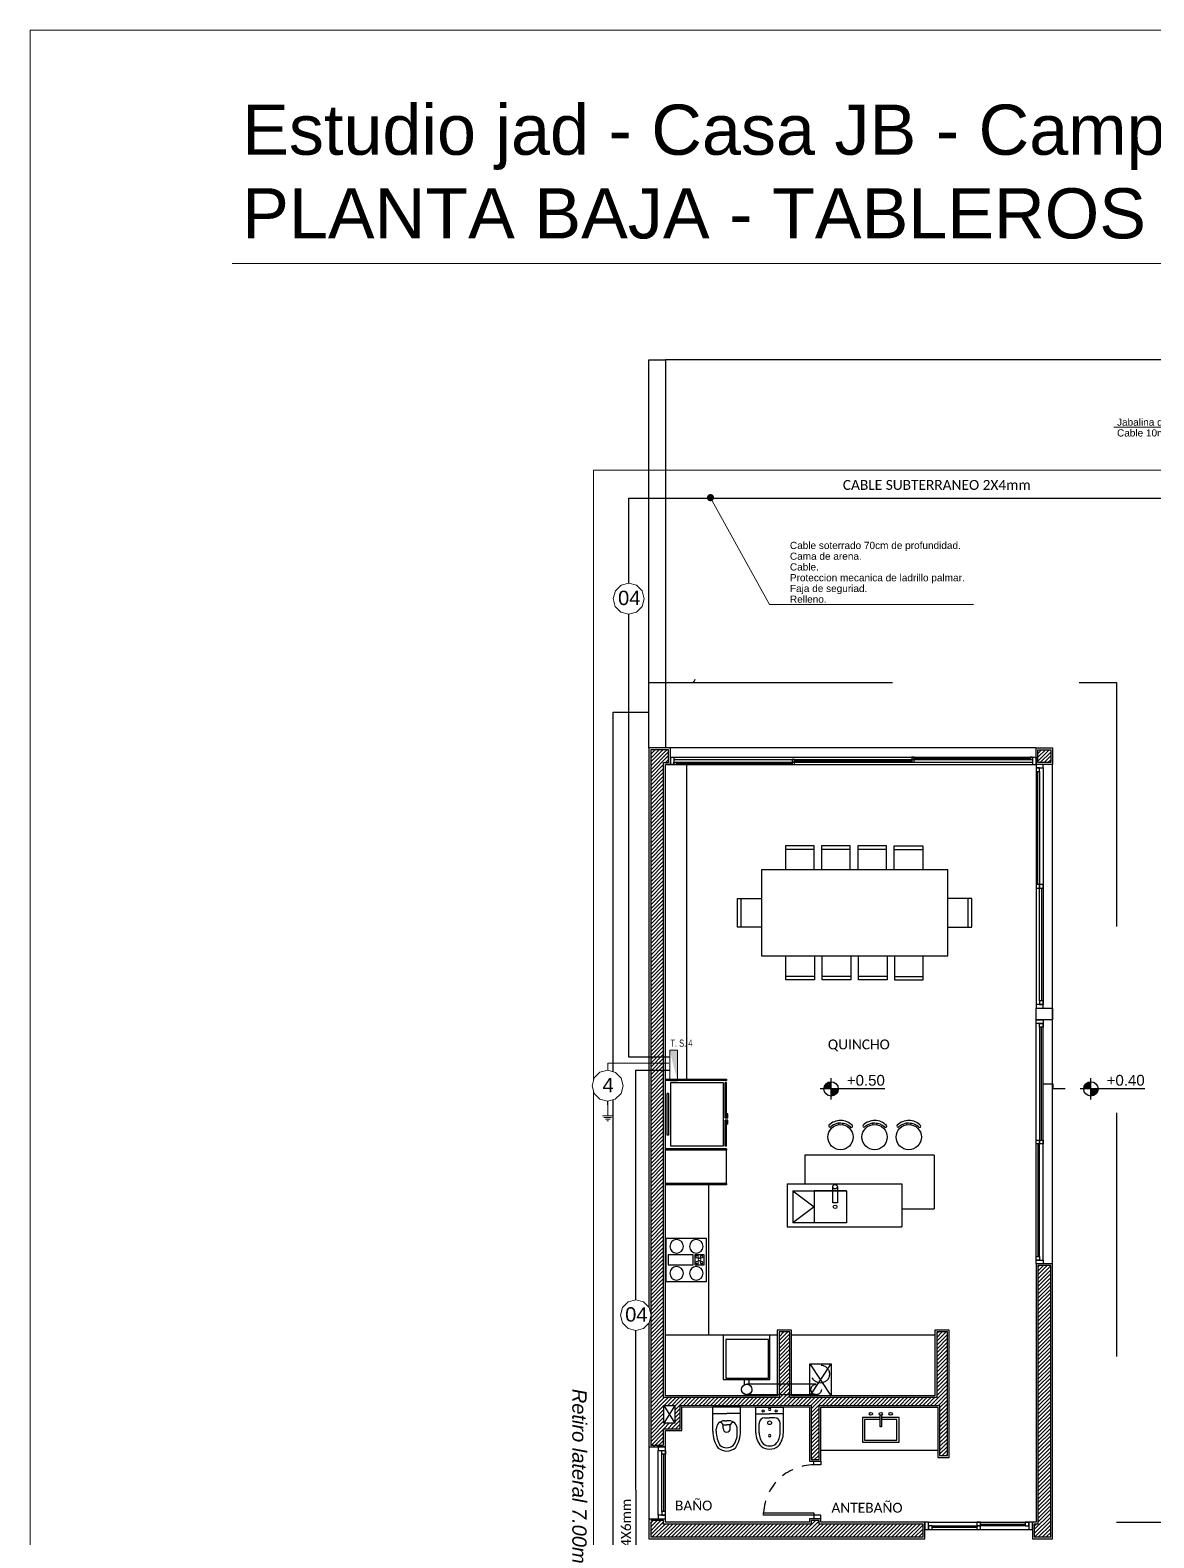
# Model space of a CAD drawing. Header units: millimetres. Extents: x 430 to 1353, y -204 to 152.
# Drawn here: x 634.4 to 650.08, y 126.02 to 147.05 of the extents above; entities that cross this region are included whole.
import ezdxf
from ezdxf import colors
from ezdxf.entities.mleader import LeaderData, LeaderLine
from ezdxf.enums import TextEntityAlignment as Align
from ezdxf.math import Vec2, Vec3

# ---------------------------------------------------------------- set-up
doc = ezdxf.new("R2010")
doc.units = ezdxf.units.MM
doc.linetypes.add('DASHED', pattern=[0.3, 0.17, -0.13])
doc.layers.get('0').update_dxf_attribs({"color": 250})
for name, color, linetype in [('A Eq. Movil', 252, 'Continuous'), ('AN - Designacion Corte 1-50', 252, 'Continuous'), ('AN - Designacion Nivel 1-50', 252, 'Continuous'), ('AR - Carpinteria', 252, 'Continuous'), ('AR - Equipamiento Fijo', 252, 'Continuous'), ('AR - Ht', 252, 'Continuous'), ('AR - Proyeccion', 252, 'DASHED'), ('AR - Vista 05', 252, 'Continuous'), ('AR - Vista 1', 252, 'Continuous'), ('AR - Vista 2', 252, 'Continuous'), ('AR - Vista 4', 252, 'Continuous'), ('AR-VISTA-1', 252, 'Continuous'), ('AR_Hatch', 252, 'Continuous'), ('ND- Acometida', 1, 'Continuous'), ('ND- ESPACIOS', 253, 'Continuous')]:
    doc.layers.add(name, color=color, linetype=linetype)
for name, color, linetype, lineweight in [('ND- JABALINA', 92, 'Continuous', 9), ('ND-GLOBAL_Notas', 252, 'Continuous', 9), ('ND-TABLEROS', 1, 'Continuous', 9), ('ND-texto', 251, 'Continuous', 15), ('ND-Texto2', 252, 'Continuous', 9), ('ND-TUE_cableado', 10, 'Continuous', 30), ('vista', 252, 'Continuous', 15)]:
    doc.layers.add(name, color=color, linetype=linetype, lineweight=lineweight)
doc.styles.add('50-TXT', font='GOTHIC.TTF', dxfattribs={"width": 0.75, "height": 0.1})
doc.styles.add('IMPLANTACION', font='arial.ttf', dxfattribs={"height": 0.3})
doc.styles.add('Romans 1.100', font='ROMANS.shx', dxfattribs={"height": 0.15})
doc.styles.get("Standard").update_dxf_attribs({"font": 'arial.ttf'})
doc.styles.add('Texto 1 125', font='arial.ttf', dxfattribs={"height": 0.25})
doc.styles.add('Texto Simbolos 1 50', font='arial.ttf', dxfattribs={"height": 0.15})

# ---------------------------------------------------------------- blocks, each defined once
blk = doc.blocks.new('Designacion Nivel Planta 1 50')
h = blk.add_hatch(color=256)
h.dxf.hatch_style = 1
h.paths.add_polyline_path([(0, 0.1, 0.414214), (-0.1, 0), (0, 0)])
h.paths.add_polyline_path([(0.1, 0), (0, 0), (0, -0.1, 0.414214)])
for p, q in [((0.75, 0), (-0.15, 0)), ((0, -0.15), (0, 0.15))]:
    blk.add_line(p, q)
blk.add_circle((0, 0), 0.1)
at = {"style": 'Texto Simbolos 1 50'}
blk.add_attdef('NIVEL', text='', height=0.15, dxfattribs=at).set_placement((0.75, 0), align=Align.BOTTOM_RIGHT)
blk = doc.blocks.new('GDFGSDGS')
for points in [[(2378.085, 1626.454), (2378.085, 1625.889), (2377.485, 1625.889), (2377.485, 1626.454)], [(2377.859, 1626.424), (2377.859, 1626.295), (2377.719, 1626.295), (2377.719, 1626.424)], [(2377.859, 1626.268), (2377.859, 1625.921), (2377.719, 1625.921), (2377.719, 1626.268)]]:
    blk.add_lwpolyline(points, close=True)
for centre, radius in [((2377.599, 1626.313), 0.095), ((2377.748, 1626.387), 0.018), ((2377.748, 1626.326), 0.018), ((2377.791, 1626.359), 0.018), ((2377.831, 1626.387), 0.018), ((2377.831, 1626.326), 0.018), ((2377.975, 1626.313), 0.095), ((2377.599, 1626.039), 0.095), ((2377.975, 1626.039), 0.095)]:
    blk.add_circle(centre, radius)
blk = doc.blocks.new('Muko07pl')
at = {"color": 0, "linetype": 'ByBlock'}
for p, q in [((-0.268, 0), (0.224, 0)), ((-0.268, -0.015), (-0.268, 0)), ((0.224, -0.015), (0.224, 0)), ((-0.398, -0.044), (0.354, -0.044)), ((-0.398, -0.664), (-0.398, -0.044)), ((-0.268, -0.018), (0.224, -0.018)), ((0.354, -0.044), (0.354, -0.664)), ((0.354, -0.664), (-0.398, -0.664)), ((-0.398, -0.686), (-0.089, -0.686)), ((-0.398, -0.702), (-0.398, -0.686)), ((-0.398, -0.702), (-0.089, -0.702)), ((-0.138, -0.702), (-0.089, -0.702)), ((-0.138, -0.717), (-0.138, -0.702)), ((-0.089, -0.702), (-0.089, -0.686)), ((-0.089, -0.717), (-0.089, -0.702)), ((-0.066, -0.686), (0.354, -0.686)), ((-0.066, -0.702), (-0.066, -0.686)), ((-0.066, -0.717), (-0.066, -0.702)), ((-0.066, -0.702), (-0.017, -0.702)), ((-0.066, -0.702), (0.354, -0.702)), ((-0.017, -0.717), (-0.017, -0.702)), ((0.354, -0.702), (0.354, -0.686)), ((-0.138, -0.717), (-0.089, -0.717)), ((-0.066, -0.717), (-0.017, -0.717))]:
    blk.add_line(p, q, dxfattribs=at)
blk = doc.blocks.new('bacha')
for p, q in [((519.809, 72.68), (519.809, 72.832)), ((519.833, 72.68), (519.833, 72.832))]:
    blk.add_line(p, q)
for points in [[(519.809, 72.711), (519.565, 72.711), (519.565, 73.058), (520.076, 73.058), (520.076, 72.711), (519.833, 72.711)], [(519.809, 72.741), (519.595, 72.741), (519.595, 73.028), (520.046, 73.028), (520.046, 72.741), (519.833, 72.741)]]:
    blk.add_lwpolyline(points)
blk.add_arc((519.821, 72.831), 0.0121, 5.5464, 174.4536)
at = {"extrusion": (0, 0, -1)}
for centre in [(519.683, 72.661), (519.821, 72.661), (519.959, 72.661)]:
    blk.add_ellipse(centre, major_axis=(0.0235, 0), ratio=0.85, start_param=3.141593, end_param=9.424778, dxfattribs=at)
blk = doc.blocks.new('BIDE2-VS')
for p, q in [((-0.19, 0), (0.19, 0)), ((-0.19, -0.354), (-0.19, 0)), ((0.19, -0.354), (0.19, 0)), ((-0.19, -0.09), (0, -0.09)), ((-0.067, -0.146), (0, -0.146)), ((0.19, -0.09), (0, -0.09)), ((0.067, -0.146), (0, -0.146)), ((-0.145, -0.354), (-0.145, -0.224)), ((-0.145, -0.354), (-0.145, -0.327)), ((0.145, -0.354), (0.145, -0.224))]:
    blk.add_line(p, q)
for centre, radius in [((-0.09, -0.052), 0.015), ((0, -0.215), 0.026), ((0.09, -0.052), 0.015)]:
    blk.add_circle(centre, radius)
for centre, radius, start, end in [((-0.067, -0.224), 0.0781, 90, 180), ((0, -0.03), 0.015, 90, 270), ((0, -0.03), 0.015, 270, 90), ((0.067, -0.224), 0.0781, 0, 90), ((0.084, -0.354), 0.274, 180, 222.2256), ((0.084, -0.354), 0.229, 180, 221.3159), ((0, -0.393), 0.015, 90, 270), ((0, -0.393), 0.015, 270, 90), ((-0.084, -0.354), 0.229, 318.6841, 0), ((-0.084, -0.354), 0.274, 317.7744, 0), ((0, -0.39), 0.19, 231.2469, 270), ((0, -0.39), 0.145, 232.619, 270), ((0, -0.39), 0.145, 270, 307.381), ((0, -0.39), 0.19, 270, 308.7531)]:
    blk.add_arc(centre, radius, start, end)
blk = doc.blocks.new('INOD3-VS')
for p, q in [((-0.19, 0), (0.19, 0)), ((-0.19, -0.334), (-0.19, 0)), ((0.19, -0.334), (0.19, 0)), ((-0.19, -0.09), (0, -0.09)), ((-0.028, -0.19), (0, -0.19)), ((0.19, -0.09), (0, -0.09)), ((0.028, -0.19), (0, -0.19)), ((-0.145, -0.334), (-0.145, -0.307)), ((-0.05, -0.297), (-0.05, -0.247)), ((-0.05, -0.247), (0, -0.247)), ((0.05, -0.247), (0, -0.247)), ((0.05, -0.297), (0.05, -0.247)), ((0.145, -0.334), (0.145, -0.307))]:
    blk.add_line(p, q)
for centre, radius, start, end in [((-0.028, -0.307), 0.117, 90, 180), ((0.028, -0.307), 0.117, 0, 90), ((0.195, -0.344), 0.385, 178.5208, 215.4085), ((0.198, -0.345), 0.343, 178.2465, 213.5506), ((-0.095, -0.259), 0.0464, 14.8851, 92.9268), ((0, -0.297), 0.05, 180, 270), ((0, -0.297), 0.05, 270, 0), ((0.095, -0.259), 0.0464, 87.0732, 165.1149), ((-0.127, -0.365), 0.274, 321.8101, 6.3928), ((-0.192, -0.345), 0.383, 324.4734, 1.5973), ((0, -0.419), 0.19, 231.2469, 270), ((0, -0.419), 0.145, 232.619, 270), ((0, -0.419), 0.145, 270, 307.381), ((0, -0.419), 0.19, 270, 308.7531)]:
    blk.add_arc(centre, radius, start, end)
blk = doc.blocks.new('*U88')
at = {"color": 8}
for p, q in [((0.725, 0.025), (0.1, 0.025)), ((0.775, 0.075), (1.4, 0.075))]:
    blk.add_line(p, q, dxfattribs=at)
at = {"layer": 'AR - Carpinteria'}
for p, q in [((0.05, 0.1), (1.45, 0.1)), ((0.05, 0), (1.45, 0)), ((0.1, 0.05), (0.725, 0.05)), ((1.4, 0.05), (0.775, 0.05))]:
    blk.add_line(p, q, dxfattribs=at)
for points in [[(0, 0), (0.05, 0), (0.05, 0.1), (0, 0.1)], [(0.05, 0), (0.1, 0), (0.1, 0.05), (0.05, 0.05)], [(0.775, 0.1), (0.725, 0.1), (0.725, 0.05), (0.775, 0.05)], [(0.725, 0), (0.775, 0), (0.775, 0.05), (0.725, 0.05)], [(1.45, 0.1), (1.4, 0.1), (1.4, 0.05), (1.45, 0.05)], [(1.45, 0), (1.5, 0), (1.5, 0.1), (1.45, 0.1)]]:
    blk.add_lwpolyline(points, close=True, dxfattribs=at)
blk = doc.blocks.new('*U492')
blk.add_lwpolyline([(0.05, 0.1), (0.05, 0.8), (0.083, 0.8), (0.083, 0.1)], close=True)
for points in [[(0, 0), (0.05, 0), (0.05, 0.1), (0, 0.1)], [(0.8, 0), (0.75, 0), (0.75, 0.1), (0.8, 0.1)]]:
    blk.add_lwpolyline(points)
at = {"color": 8, "linetype": 'DASHED'}
blk.add_arc((0.05, 0.1), 0.7, 360, 90, dxfattribs=at)
blk = doc.blocks.new('*U493')
at = {"color": 8}
for p, q in [((1.675, 0.025), (0.1, 0.025)), ((1.725, 0.075), (3.3, 0.075))]:
    blk.add_line(p, q, dxfattribs=at)
at = {"layer": 'AR - Carpinteria'}
for p, q in [((0.05, 0.1), (3.35, 0.1)), ((0.05, 0), (3.35, 0)), ((0.1, 0.05), (1.675, 0.05)), ((3.3, 0.05), (1.725, 0.05))]:
    blk.add_line(p, q, dxfattribs=at)
for points in [[(0, 0), (0.05, 0), (0.05, 0.1), (0, 0.1)], [(0.05, 0), (0.1, 0), (0.1, 0.05), (0.05, 0.05)], [(1.725, 0.1), (1.675, 0.1), (1.675, 0.05), (1.725, 0.05)], [(1.675, 0), (1.725, 0), (1.725, 0.05), (1.675, 0.05)], [(3.35, 0.1), (3.3, 0.1), (3.3, 0.05), (3.35, 0.05)], [(3.35, 0), (3.4, 0), (3.4, 0.1), (3.35, 0.1)]]:
    blk.add_lwpolyline(points, close=True, dxfattribs=at)
blk = doc.blocks.new('*U495')
for p, q in [((0, 0.1), (5.1, 0.1)), ((0, 0.1), (0, 0)), ((0, 0), (5.1, 0)), ((0.05, 0.1), (0.05, 0)), ((0.05, 0.067), (5.05, 0.067)), ((0.05, 0.033), (5.05, 0.033)), ((5.05, 0.1), (5.05, 0)), ((5.1, 0.1), (5.1, 0))]:
    blk.add_line(p, q)
at = {"color": 8}
for p, q in [((0.083, 0.017), (1.7, 0.017)), ((1.733, 0.05), (3.367, 0.05)), ((3.4, 0.083), (5.017, 0.083))]:
    blk.add_line(p, q, dxfattribs=at)
for points in [[(0.083, 0), (0.05, 0), (0.05, 0.033), (0.083, 0.033)], [(1.7, 0.033), (1.733, 0.033), (1.733, 0.067), (1.7, 0.067)], [(1.7, 0), (1.733, 0), (1.733, 0.033), (1.7, 0.033)], [(3.367, 0.067), (3.4, 0.067), (3.4, 0.1), (3.367, 0.1)], [(3.367, 0.033), (3.4, 0.033), (3.4, 0.067), (3.367, 0.067)], [(5.017, 0.067), (5.05, 0.067), (5.05, 0.1), (5.017, 0.1)]]:
    blk.add_lwpolyline(points, close=True)
blk = doc.blocks.new('*U496')
at = {"color": 8}
blk.add_line((0.9, 0.025), (0.1, 0.025), dxfattribs=at)
at = {"layer": 'AR - Carpinteria'}
for p, q in [((0.05, 0.1), (0.95, 0.1)), ((0.05, 0), (0.95, 0)), ((0.1, 0.05), (0.9, 0.05))]:
    blk.add_line(p, q, dxfattribs=at)
for points in [[(0, 0), (0.05, 0), (0.05, 0.1), (0, 0.1)], [(0.05, 0), (0.1, 0), (0.1, 0.05), (0.05, 0.05)], [(0.95, 0), (0.9, 0), (0.9, 0.05), (0.95, 0.05)], [(0.95, 0), (1, 0), (1, 0.1), (0.95, 0.1)]]:
    blk.add_lwpolyline(points, close=True, dxfattribs=at)
blk = doc.blocks.new('PLANTA BAJA')
at = {"layer": 'AR - Ht', "true_color": 0x383838, "transparency": 33554610}
h = blk.add_hatch(dxfattribs=at)
h.set_pattern_fill('ANSI31', color=250, scale=0.012)
h.set_pattern_definition([(45, (-605.2518, -51.777135), (-0.0269407684, 0.0269407684), [])])
h.paths.add_polyline_path([(23.605, 24.735), (23.425, 24.735), (23.425, 24.69), (22.52, 24.69), (22.52, 24.63), (22.759, 24.63), (22.759, 24.58), (22.52, 24.58), (22.52, 24.52), (23.425, 24.52), (23.425, 24.45), (23.605, 24.45)])
h.paths.add_polyline_path([(18.205, 30.805), (18.025, 30.805), (18.025, 30.625), (18.205, 30.625)])
h.paths.add_polyline_path([(0.205, 16.225), (1.215, 16.225), (1.215, 16.405), (0.025, 16.405), (0.025, 10.52), (0.205, 10.52), (0.205, 11.89), (0.205, 13.002), (1.197, 13.002), (1.197, 13.068), (0.517, 13.068), (0.517, 13.118), (1.197, 13.118), (1.197, 13.182), (0.205, 13.182), (0.205, 14.957), (0.82, 14.957), (0.82, 15.077), (0.205, 15.077)])
h.paths.add_polyline_path([(4.45, 16.405), (2.165, 16.405), (2.165, 16.225), (3.625, 16.225), (3.625, 13.182), (2.638, 13.182), (2.638, 13.118), (3.318, 13.118), (3.318, 13.068), (2.638, 13.068), (2.638, 13.002), (3.625, 13.002), (3.625, 12.015), (3.805, 12.015), (3.805, 16.225), (4.45, 16.225)])
h.paths.add_polyline_path([(7.455, 16.405), (5.5, 16.405), (5.5, 16.225), (7.455, 16.225)])
h.paths.add_polyline_path([(7.34, 11.005), (3.805, 11.005), (3.805, 11.075), (3.625, 11.075), (3.625, 10.825), (4.155, 10.825), (4.155, 8.47), (3.625, 8.47), (3.625, 8.35), (4.275, 8.35), (4.275, 10.825), (7.22, 10.825), (7.22, 7.405), (7.225, 7.405), (7.225, 0.025), (7.405, 0.025), (7.405, 7.225), (7.475, 7.225), (7.475, 7.405), (7.34, 7.405)])
h.paths.add_polyline_path([(3.805, 7.405), (2.615, 7.405), (2.615, 7.815), (2.495, 7.815), (2.495, 7.405), (0.205, 7.405), (0.205, 7.96), (0.025, 7.96), (0.025, 0.025), (0.205, 0.025), (0.205, 7.225), (3.805, 7.225)])
h.paths.add_polyline_path([(11.69, 7.405), (9.89, 7.405), (9.725, 7.405), (9.725, 7.225), (11.69, 7.225)])
h.paths.add_polyline_path([(14.62, 11.005), (10.81, 11.005), (10.81, 10.825), (14.62, 10.825)])
h.paths.add_polyline_path([(18.225, 11.005), (15.875, 11.005), (15.875, 10.825), (18.055, 10.825), (18.055, 9.505), (17.475, 9.505), (17.475, 9.175), (17.215, 9.175), (17.215, 9.055), (18.055, 9.055), (18.055, 7.405), (17.47, 7.405), (17.47, 7.225), (18.035, 7.225), (18.195, 7.225), (18.22, 7.225), (18.22, 7.405), (18.175, 7.405), (18.175, 10.825), (18.225, 10.825)])
h.paths.add_polyline_path([(18.055, 9.425), (18.055, 9.175), (17.555, 9.175), (17.555, 9.425)], flags=16)
h.paths.add_polyline_path([(16.42, 7.405), (16.375, 7.405), (16.375, 9.95), (16.255, 9.95), (16.255, 7.405), (13.74, 7.405), (13.74, 7.225), (14.29, 7.225), (14.29, 5.415), (14.74, 5.415), (14.74, 7.225), (16.395, 7.225), (16.42, 7.225)])
h.paths.add_polyline_path([(23.605, 16.405), (21.57, 16.405), (21.57, 16.225), (23.425, 16.225), (23.425, 11.685), (19.375, 11.685), (19.375, 12.365), (19.255, 12.365), (19.17, 12.365), (19.17, 12.245), (19.255, 12.245), (19.255, 11.005), (19.165, 11.005), (19.165, 10.825), (19.375, 10.825), (19.375, 11.565), (23.425, 11.565), (23.425, 7.405), (21.57, 7.405), (21.57, 7.225), (23.605, 7.225)])
h.paths.add_polyline_path([(18.22, 16.405), (17.91, 16.405), (17.91, 16.225), (18.055, 16.225), (18.055, 12.25), (18.22, 12.25), (18.22, 12.36), (18.175, 12.36), (18.175, 16.225), (18.22, 16.225)])
h.paths.add_polyline_path([(21.77, 23.57), (20.762, 23.57), (20.762, 23.535), (21.362, 23.535), (21.362, 23.435), (20.762, 23.435), (20.762, 23.4), (21.66, 23.4), (21.66, 23.165), (21.77, 23.165)])
h.paths.add_polyline_path([(18.918, 23.535), (19.512, 23.535), (19.512, 23.57), (18.215, 23.57), (18.215, 23.615), (18.025, 23.615), (18.025, 19.825), (18.23, 19.825), (18.255, 19.825), (18.255, 20.005), (18.205, 20.005), (18.205, 23.4), (19.512, 23.4), (19.512, 23.435), (18.918, 23.435)])
h.paths.add_polyline_path([(23.605, 30.805), (23.355, 30.805), (23.355, 30.625), (23.425, 30.625), (23.425, 26.15), (21.66, 26.15), (21.66, 24.52), (21.77, 24.52), (21.77, 26.04), (23.425, 26.04), (23.425, 25.785), (23.605, 25.785)])
h.paths.add_polyline_path([(3.825, 20.005), (2.375, 20.005), (2.375, 20.055), (2.265, 20.055), (2.265, 20.005), (0.205, 20.005), (0.205, 20.055), (0.025, 20.055), (0.025, 19.825), (3.825, 19.825)])
h.paths.add_polyline_path([(5.605, 23.61), (5.425, 23.61), (5.425, 20.005), (5.375, 20.005), (5.375, 19.825), (5.4, 19.825), (5.605, 19.825)])
h.paths.add_polyline_path([(5.605, 30.805), (5.425, 30.805), (5.425, 30.625), (5.605, 30.625)])
h.paths.add_polyline_path([(0.21, 21.41), (0.21, 21.66), (0.36, 21.66), (0.36, 21.41)], flags=16)
h.paths.add_polyline_path([(0.435, 21.66), (2.265, 21.66), (2.265, 20.905), (2.375, 20.905), (2.375, 21.66), (4.055, 21.66), (4.055, 20.96), (4.165, 20.96), (4.165, 21.635), (4.165, 22.685), (4.015, 22.685), (4.015, 21.77), (1.965, 21.77), (1.965, 22.685), (1.815, 22.685), (1.815, 21.77), (0.42, 21.77), (0.205, 21.77), (0.205, 30.625), (0.275, 30.625), (0.275, 30.805), (0.23, 30.805), (0.025, 30.805), (0.025, 21.085), (0.205, 21.085), (0.205, 21.335), (0.435, 21.335)])
h.paths.add_polyline_path([(1.995, 8.74), (1.995, 9.055), (2.445, 9.055), (2.445, 8.74)], flags=16)
h.paths.add_polyline_path([(2.615, 9.035), (2.615, 9.175), (0.205, 9.175), (0.205, 9.47), (0.025, 9.47), (0.025, 9.035), (0.025, 9.01), (0.205, 9.01), (0.205, 9.055), (1.915, 9.055), (1.915, 8.66), (2.615, 8.66)])
h.paths.add_polyline_path([(23.425, 21.935), (23.17, 21.935), (23.17, 22.09), (23.425, 22.09)], flags=16)
h.paths.add_polyline_path([(23.605, 23.4), (23.425, 23.4), (23.425, 23.335), (22.62, 23.335), (22.62, 23.275), (22.859, 23.275), (22.859, 23.225), (22.62, 23.225), (22.62, 23.165), (23.425, 23.165), (23.425, 22.165), (23.095, 22.165), (23.095, 21.935), (21.795, 21.935), (21.66, 21.935), (21.66, 21.865), (21.795, 21.865), (23.425, 21.865), (23.425, 20.005), (21.77, 20.005), (21.77, 21.115), (21.66, 21.115), (21.66, 20.005), (21.605, 20.005), (21.605, 19.825), (21.64, 19.825), (23.605, 19.825)])
at = {"layer": 'AR - Carpinteria'}
for p, q in [((5.395, 30.83), (0.3, 30.83)), ((5.63, 23.635), (5.63, 30.6)), ((0, 21.08), (0, 20.08))]:
    blk.add_line(p, q, dxfattribs=at)
blk.add_lwpolyline([(5.4, 27.2), (5.63, 27.2), (5.63, 27.035), (5.4, 27.035)], close=True, dxfattribs=at)
at = {"layer": 'AR - Equipamiento Fijo'}
for p, q in [((3.98, 25.15), (2.177, 25.15)), ((2.177, 25.15), (2.177, 24.75)), ((0.83, 24.738), (0.83, 22.641)), ((1.93, 24.75), (1.93, 24.15)), ((2.007, 24.654), (2.007, 24.204)), ((2.007, 24.654), (2.757, 24.654)), ((2.007, 24.654), (2.307, 24.429)), ((2.307, 24.654), (2.307, 24.204)), ((2.757, 24.654), (2.307, 24.654)), ((2.307, 24.429), (2.007, 24.204)), ((3.53, 24.4), (3.98, 24.4)), ((1.93, 24.15), (3.53, 24.15)), ((1.78, 22.641), (0.23, 22.641)), ((3.99, 22.641), (1.99, 22.641)), ((2.4, 21.035), (4.03, 21.035))]:
    blk.add_line(p, q, dxfattribs=at)
for points in [[(2.757, 24.654), (2.757, 24.204), (2.007, 24.204)], [(2.629, 24.709), (2.629, 24.484), (2.565, 24.484), (2.565, 24.71)], [(1.331, 22.019), (1.331, 21.947)], [(1.398, 21.947), (1.398, 22.019)]]:
    blk.add_lwpolyline(points, dxfattribs=at)
for points in [[(1.034, 22.019), (1.686, 22.019), (1.686, 22.638), (1.034, 22.638)], [(1.074, 22.039), (1.666, 22.039), (1.666, 22.579), (1.074, 22.579)]]:
    blk.add_lwpolyline(points, close=True, dxfattribs=at)
for centre, radius in [((2.597, 24.71), 0.0321), ((2.597, 24.429), 0.025), ((1.365, 21.882), 0.0729)]:
    blk.add_circle(centre, radius, dxfattribs=at)
at = {"layer": 'AR - Proyeccion', "ltscale": 20}
for p, q in [((2.243, 22.239), (2.543, 21.789)), ((2.243, 21.789), (2.543, 22.239)), ((2.543, 22.239), (2.543, 21.789)), ((2.333, 21.955), (1.365, 21.955)), ((2.333, 21.809), (1.365, 21.809))]:
    blk.add_line(p, q, dxfattribs=at)
for points in [[(0, 30.83), (0, 31.74), (6.52, 31.74), (6.52, 20.03), (17.09, 20.03), (17.09, 31.74), (23.63, 31.74), (23.63, 30.83)], [(2.243, 21.789), (2.243, 22.239), (2.543, 22.239)]]:
    blk.add_lwpolyline(points, dxfattribs=at)
at = {"layer": 'AR - Proyeccion', "ltscale": 2}
for centre, radius in [((2.393, 22.097), 0.125), ((1.365, 21.882), 0.0729), ((2.333, 21.882), 0.0729)]:
    blk.add_circle(centre, radius, dxfattribs=at)
at = {"layer": 'AR - Vista 05'}
for p, q in [((0.53, 30.6), (0.23, 30.6)), ((0.53, 26.21), (0.53, 30.6)), ((0.23, 26.21), (1.082, 26.21)), ((1.082, 26.19), (0.23, 26.19)), ((1.082, 26.21), (1.082, 26.19)), ((1.082, 25.238), (0.23, 25.238)), ((1.082, 25.238), (1.082, 25.22)), ((1.082, 24.738), (1.082, 25.238)), ((1.082, 25.22), (0.23, 25.22)), ((3.98, 25.15), (3.98, 24.4)), ((1.082, 24.756), (0.23, 24.756)), ((1.082, 24.738), (0.23, 24.738)), ((1.082, 24.738), (0.23, 24.738)), ((1.082, 24.756), (1.082, 24.738)), ((1.93, 24.75), (3.53, 24.75)), ((3.53, 24.75), (3.53, 24.15)), ((0, 20.08), (0.23, 20.08))]:
    blk.add_line(p, q, dxfattribs=at)
for points in [[(0.23, 21.08), (0.23, 21.31), (0.46, 21.31), (0.46, 21.64), (2.24, 21.635), (2.24, 20.88), (2.4, 20.88), (2.4, 21.635), (4.03, 21.635), (4.03, 20.935), (4.19, 20.935), (4.19, 21.635), (4.19, 22.71), (3.99, 22.71), (3.99, 21.795), (1.99, 21.795), (1.99, 22.71), (1.79, 22.71), (1.79, 21.795), (0.42, 21.795), (0.23, 21.795), (0.23, 30.6), (0.3, 30.6), (0.3, 30.83), (0.23, 30.83), (0, 30.83), (0, 21.08)], [(5.4, 30.6), (5.4, 30.83), (5.63, 30.83), (5.63, 30.6)], [(5.4, 19.8), (5.63, 19.8), (5.63, 23.635), (5.4, 23.635), (5.4, 20.03), (5.35, 20.03), (5.35, 19.8)]]:
    blk.add_lwpolyline(points, close=True, dxfattribs=at)
blk.add_lwpolyline([(0, 20.08), (0, 19.8), (3.85, 19.8), (3.85, 20.03), (2.4, 20.03), (2.4, 20.08), (2.24, 20.08), (2.24, 20.03), (0.23, 20.03), (0.23, 20.08)], dxfattribs=at)
at = {"layer": 'AR - Vista 1'}
for p, q in [((0.21, 21.66), (0.36, 21.41)), ((0.36, 21.66), (0.21, 21.41))]:
    blk.add_line(p, q, dxfattribs=at)
at = {"layer": 'AR - Vista 2'}
blk.add_line((19.315, 36.24), (0.23, 36.24), dxfattribs=at)
blk.add_lwpolyline([(0, 30.83), (0, 36.24), (0.23, 36.24), (0.23, 30.83)], dxfattribs=at)
at = {"layer": 'AR - Vista 4'}
for points in [[(0.205, 21.105), (0.205, 21.335), (0.435, 21.335), (0.435, 21.66), (2.265, 21.66), (2.265, 20.905), (2.375, 20.905), (2.375, 21.66), (4.055, 21.66), (4.055, 20.96), (4.165, 20.96), (4.165, 21.635), (4.165, 22.685), (4.015, 22.685), (4.015, 21.77), (1.965, 21.77), (1.965, 22.685), (1.815, 22.685), (1.815, 21.77), (0.42, 21.77), (0.205, 21.77), (0.205, 30.625), (0.275, 30.625), (0.275, 30.805), (0.23, 30.805), (0.025, 30.805), (0.025, 21.105)], [(5.425, 30.625), (5.425, 30.805), (5.605, 30.805), (5.605, 30.625)], [(5.4, 19.825), (5.605, 19.825), (5.605, 23.61), (5.425, 23.61), (5.425, 20.005), (5.375, 20.005), (5.375, 19.825)], [(0.36, 21.66), (0.36, 21.41), (0.21, 21.41), (0.21, 21.66)]]:
    blk.add_lwpolyline(points, close=True, dxfattribs=at)
blk.add_lwpolyline([(0.025, 20.035), (0.025, 19.825), (3.825, 19.825), (3.825, 20.005), (2.375, 20.005), (2.375, 20.055), (2.265, 20.055), (2.265, 20.005), (0.205, 20.005), (0.205, 20.055), (0.025, 20.055)], dxfattribs=at)
at = {"layer": 'AR-VISTA-1'}
blk.add_lwpolyline([(0, 19.3), (-0.5, 19.3), (-0.5, 30.83), (-0.5, 31.33), (-0.006, 31.33)], dxfattribs=at)
at = {"layer": 'AR_Hatch'}
blk.add_open_spline([(0.61, 31.74), (0.61, 31.74), (0.621, 31.743), (0.635, 31.762), (0.643, 31.781), (0.646, 31.789)], degree=3, knots=[0.86098729, 0.86098729, 0.86098729, 0.86098729, 0.8616515, 0.89105587, 0.91514111, 0.91514111, 0.91514111, 0.91514111], dxfattribs=at)
at = {"layer": 'AR - Carpinteria'}
for name, p in [('*U495', (0.3, 30.6)), ('*U88', (3.85, 19.93))]:
    blk.add_blockref(name, p, dxfattribs=at)
for name, p, rotation in [('*U493', (5.4, 30.6), 270), ('*U496', (0.23, 20.08), 90), ('*U492', (2.4, 20.08), 90)]:
    blk.add_blockref(name, p, dxfattribs=dict(at, rotation=rotation))
at = {"layer": 'AR - Carpinteria', "xscale": -1, "rotation": 270}
blk.add_blockref('*U493', (5.4, 23.635), dxfattribs=at)
at = {"layer": 'AR - Equipamiento Fijo', "xscale": 1.178129104726381, "yscale": 1.178129104726381, "zscale": 1.178129104726381, "rotation": 90}
blk.add_blockref('Muko07pl', (0.255, 25.745), dxfattribs=at)
at = {"layer": 'AR - Equipamiento Fijo', "xscale": -1}
for name, p, rotation in [('GDFGSDGS', (-1625.652, -2354.097), 270), ('bacha', (-516.587, 94.203), 180)]:
    blk.add_blockref(name, p, dxfattribs=dict(at, rotation=rotation))
at = {"layer": 'AR - Equipamiento Fijo', "xscale": 1.01, "yscale": 1.01, "zscale": 1.01}
for name, p in [('INOD3-VS', (1.085, 21.638)), ('BIDE2-VS', (1.684, 21.635))]:
    blk.add_blockref(name, p, dxfattribs=at)
blk = doc.blocks.new('BANQUETASS')
for p, q in [((92.796, -376.01), (92.797, -375.989)), ((92.852, -376.011), (92.852, -375.99))]:
    blk.add_line(p, q)
blk.add_circle((92.821, -376.184), 0.176)
for centre, radius, start, end in [((92.821, -376.184), 0.231, 43.9979, 133.9979), ((92.675, -376.028), 0.018, 145.8866, 302.1093), ((92.821, -376.184), 0.196, 43.9979, 133.9979), ((92.972, -376.033), 0.018, 235.8866, 32.1093)]:
    blk.add_arc(centre, radius, start, end)
blk = doc.blocks.new('FGSDGSD')
for p, q in [((2422.49, 1624.741), (2422.49, 1625.077)), ((2422.49, 1625.077), (2422.89, 1625.077)), ((2422.49, 1625.027), (2422.89, 1625.027)), ((2422.89, 1625.077), (2422.89, 1624.741)), ((2422.09, 1624.741), (2422.09, 1622.145)), ((2423.29, 1624.741), (2422.09, 1624.741)), ((2423.29, 1622.145), (2423.29, 1624.741)), ((2421.754, 1624.401), (2422.09, 1624.401)), ((2421.754, 1624.001), (2421.754, 1624.401)), ((2421.803, 1624.001), (2421.803, 1624.401)), ((2423.626, 1624.409), (2423.29, 1624.409)), ((2423.576, 1624.009), (2423.576, 1624.409)), ((2423.626, 1624.009), (2423.626, 1624.409)), ((2422.09, 1624.001), (2421.754, 1624.001)), ((2423.29, 1624.009), (2423.626, 1624.009)), ((2421.754, 1623.895), (2422.09, 1623.895)), ((2421.754, 1623.495), (2421.754, 1623.895)), ((2421.803, 1623.495), (2421.803, 1623.895)), ((2423.626, 1623.904), (2423.29, 1623.904)), ((2423.576, 1623.504), (2423.576, 1623.904)), ((2423.626, 1623.504), (2423.626, 1623.904)), ((2422.09, 1623.495), (2421.754, 1623.495)), ((2421.754, 1623.39), (2422.09, 1623.39)), ((2421.754, 1622.99), (2421.754, 1623.39)), ((2421.803, 1622.99), (2421.803, 1623.39)), ((2423.29, 1623.504), (2423.626, 1623.504)), ((2423.626, 1623.398), (2423.29, 1623.398)), ((2423.576, 1622.998), (2423.576, 1623.398)), ((2423.626, 1622.998), (2423.626, 1623.398)), ((2422.09, 1622.99), (2421.754, 1622.99)), ((2423.29, 1622.998), (2423.626, 1622.998)), ((2422.09, 1622.885), (2421.754, 1622.885)), ((2421.754, 1622.885), (2421.754, 1622.485)), ((2421.803, 1622.885), (2421.803, 1622.485)), ((2423.29, 1622.893), (2423.626, 1622.893)), ((2423.576, 1622.893), (2423.576, 1622.493)), ((2423.626, 1622.893), (2423.626, 1622.493)), ((2423.626, 1622.493), (2423.29, 1622.493)), ((2421.754, 1622.485), (2422.09, 1622.485)), ((2422.09, 1622.145), (2423.29, 1622.145)), ((2422.49, 1622.145), (2422.49, 1621.808)), ((2422.89, 1621.808), (2422.89, 1622.145)), ((2422.49, 1621.858), (2422.89, 1621.858)), ((2422.49, 1621.808), (2422.89, 1621.808))]:
    blk.add_line(p, q)
blk = doc.blocks.new('_Dot')
at = {"color": 0, "linetype": 'ByBlock', "lineweight": -2}
blk.add_line((-0.5, 0), (-1, 0), dxfattribs=at)
at = {"color": 0, "linetype": 'ByBlock', "const_width": 0.5}
blk.add_lwpolyline([(-0.25, 0, 1), (0.25, 0, 1)], format="xyb", close=True, dxfattribs=at)
blk = doc.blocks.new('Cable_acometida')
at = {"lineweight": 9}
blk.add_wipeout([(0, 0.217), (-0.108, 0.189), (-0.187, 0.11), (-0.217, 0.002), (-0.188, -0.106), (-0.109, -0.185), (-0.002, -0.214), (0.106, -0.186), (0.186, -0.107), (0.215, 0.001), (0.187, 0.109), (0.108, 0.188)], dxfattribs=at)
for p, q in [((0, 0.217), (0, 0.267)), ((-0.002, -0.264), (-0.002, -0.214))]:
    blk.add_line(p, q, dxfattribs=at)
blk.add_lwpolyline([(0, 0.217), (-0.108, 0.189), (-0.187, 0.11), (-0.217, 0.002), (-0.188, -0.106), (-0.109, -0.185), (-0.002, -0.214), (0.106, -0.186), (0.186, -0.107), (0.215, 0.001), (0.187, 0.109), (0.108, 0.188)], close=True, dxfattribs=at)
at = {"lineweight": 9, "style": 'IMPLANTACION'}
blk.add_attdef('NUM', text='', height=0.2, dxfattribs=at).set_placement((0.006, -0.088), align=Align.CENTER)
blk = doc.blocks.new('Tierra_fisica')
for p, q in [((-0.071, 0), (0.071, 0)), ((-0.052, -0.022), (0.052, -0.022)), ((-0.033, -0.044), (0.033, -0.044)), ((-0.013, -0.067), (0.013, -0.067))]:
    blk.add_line(p, q)

msp = doc.modelspace()

# ---------------------------------------------------------------- hatches: boundary and pattern name
at = {"layer": 'ND-TABLEROS'}
h = msp.add_hatch(color=256, dxfattribs=at)
h.dxf.hatch_style = 1
h.paths.add_polyline_path([(643.431, 132.824), (643.324, 132.824), (643.431, 132.399)])

# ---------------------------------------------------------------- linework, layer by layer
at = {"layer": 'AN - Designacion Corte 1-50'}
msp.add_lwpolyline([(648.84, 132.285), (648.674, 132.285), (648.674, 132.353), (648.529, 132.353)], dxfattribs=at)
at = {"layer": 'ND- Acometida'}
for points in [[(643.32, 132.728), (642.755, 132.728), (642.755, 140.526), (652.386, 140.526)], [(643.323, 120.838), (642.858, 120.838), (642.853, 132.549), (643.324, 132.549)]]:
    msp.add_lwpolyline(points, dxfattribs=at)
at = {"layer": 'ND- JABALINA'}
msp.add_lwpolyline([(643.314, 132.643), (642.46, 132.643), (642.46, 131.909)], dxfattribs=at)
at = {"layer": 'ND-GLOBAL_Notas'}
msp.add_lwpolyline([(634.405, 147.052), (677.531, 147.052), (677.531, 94.223), (634.405, 94.223)], close=True, dxfattribs=at)
at = {"layer": 'ND-TABLEROS'}
msp.add_lwpolyline([(643.324, 132.399), (643.431, 132.399), (643.431, 132.824), (643.324, 132.824)], close=True, dxfattribs=at)
at = {"layer": 'ND-texto'}
msp.add_line((637.224, 143.797), (675.262, 143.797), dxfattribs=at)

# ---------------------------------------------------------------- block references
at = {"layer": 'A Eq. Movil', "ltscale": 0.5, "rotation": 90.00025464849932}
msp.add_blockref('FGSDGSD', (2269.357, -2287.942), dxfattribs=at)
at = {"layer": 'AN - Designacion Nivel 1-50'}
for p, values in [((645.575, 132.286), {'NIVEL': '+0.50'}), ((649.199, 132.286), {'NIVEL': '+0.40'})]:
    msp.add_blockref('Designacion Nivel Planta 1 50', p, dxfattribs=at).add_auto_attribs(values)
at = {"layer": 'AR - Equipamiento Fijo'}
for p in [(552.885, 507.798), (553.361, 507.798), (553.837, 507.798)]:
    msp.add_blockref('BANQUETASS', p, dxfattribs=at)
at = {"layer": 'AR - Vista 05'}
msp.add_blockref('PLANTA BAJA', (643.034, 106.212), dxfattribs=at)
at = {"layer": 'ND- JABALINA'}
msp.add_blockref('Tierra_fisica', (642.46, 131.909), dxfattribs=at)

# ---------------------------------------------------------------- texts
at = {"layer": 'ND- ESPACIOS', "char_height": 0.15, "attachment_point": 1, "rotation": 0.0046}
for s, width, gutter_width, insert in [('{\\fCalibri|b0|i0|c0|p34;\\H0.91667x;QUINCHO}', 1.19182, 10.176, (645.53, 132.975)), ('{\\fCalibri|b0|i0|c0|p34;\\H0.91667x;BAÑO}', 2.08202, 10.754, (643.398, 126.544)), ('{\\fCalibri|b0|i0|c0|p34;\\H0.91667x;ANTEBAÑO}', 2.08202, 10.754, (645.58, 126.513))]:
    msp.add_mtext_dynamic_manual_height_columns(s, width=width, gutter_width=gutter_width, heights=[0.357], dxfattribs=dict(at, insert=insert))
at = {"layer": 'ND-TABLEROS', "style": '50-TXT', "width": 0.75}
msp.add_text('T. S. 4', height=0.1, dxfattribs=at).set_placement((643.336, 132.874, 0))
at = {"layer": 'ND-texto', "insert": (637.361, 146.014), "char_height": 0.7, "attachment_point": 1, "style": 'Texto 1 125'}
msp.add_mtext_dynamic_manual_height_columns('Estudio jad - Casa JB - Campos del virrey\\PPLANTA BAJA - TABLEROS + TT', width=26.23312, gutter_width=4.593, heights=[0], dxfattribs=at)
at = {"layer": 'ND-texto', "char_height": 0.15, "attachment_point": 1}
for s, insert, rotation in [('{\\fCalibri|b0|i0|c0|p34;\\H0.91667x;CABLE SUBTERRANEO 2X4mm}', (645.739, 140.778), 0.0046), ('{\\fCalibri|b0|i0|c0|p34;\\H0.91667x;CABLE SUBTERRANEO 4X6mm}', (642.647, 123.948), 90.0046)]:
    msp.add_mtext_dynamic_manual_height_columns(s, width=2.83729, gutter_width=10.176, heights=[0.357], dxfattribs=dict(at, insert=insert, rotation=rotation))
at = {"layer": 'vista', "insert": (641.963, 128.103), "char_height": 0.2, "attachment_point": 7, "rotation": 270}
msp.add_mtext_dynamic_manual_height_columns('{\\fArial|b0|i1|c0|p34;Retiro lateral 7.00m}', width=3.29557, gutter_width=1, heights=[0.488], dxfattribs=at)

# ---------------------------------------------------------------- leaders
at = {"layer": 'ND-Texto2'}
ml = msp.add_multileader_mtext('Standard', dxfattribs=at)
ml.set_content('{\\fArial|b0|i0|c0|p34;Jabalina de 2,40m\\PCable 10mm}', color=256, style='Romans 1.100')
ml.set_leader_properties(color=256, linetype='ByLayer', lineweight=-1)
ml.set_arrow_properties(name='DOT')
ml.build(insert=Vec2(0, 0))
ml.multileader.update_dxf_attribs({"text_left_attachment_type": 5, "text_right_attachment_type": 6, "dogleg_length": 0.00005, "arrow_head_size": 0.1})
ctx = ml.context
ctx.base_point, ctx.char_height, ctx.arrow_head_size, ctx.landing_gap_size, ctx.plane_origin = Vec3(649.363, 141.363), 0.1, 0.1, 0.2, Vec3(656.628, 145.644)
ctx.left_attachment, ctx.right_attachment = 5, 6
notes = []
notes.append((ctx, [(1, (1, 1, 0), (650.975, 141.515), (-1, 0), 0.0829, [(0, [(651.404, 141.099)], 0, [])])]))
ctx.mtext.insert, ctx.mtext.rotation, ctx.mtext.width, ctx.mtext.defined_height, ctx.mtext.line_spacing_factor, ctx.mtext.flow_direction = Vec3(649.563, 141.635), 6.283185, 2.60995, 1.274, 0.9, 5
ml = msp.add_multileader_mtext('Standard', dxfattribs=at)
ml.set_content('{\\fArial|b0|i0|c0|p34;Cable soterrado 70cm de profundidad.\\PCama de arena.\\PCable.\\PProteccion mecanica de ladrillo palmar.\\PFaja de seguriad.\\PRelleno.}', color=256, style='Romans 1.100')
ml.set_leader_properties(color=256, linetype='ByLayer', lineweight=-1)
ml.set_arrow_properties(name='DOT')
ml.build(insert=Vec2(0, 0))
ml.multileader.update_dxf_attribs({"text_left_attachment_type": 5, "text_right_attachment_type": 6, "dogleg_length": 0.00005, "arrow_head_size": 0.1})
ctx = ml.context
ctx.base_point, ctx.char_height, ctx.arrow_head_size, ctx.landing_gap_size, ctx.plane_origin = Vec3(644.801, 139.042), 0.1, 0.1, 0.2, Vec3(649.082, 145.059)
ctx.left_attachment, ctx.right_attachment = 5, 6
notes.append((ctx, [(0, (1, 1, 0), (644.718, 139.042), (1, 0), 0.0829, [(0, [(643.893, 140.532)], 0, [])])]))
ctx.mtext.insert, ctx.mtext.rotation, ctx.mtext.width, ctx.mtext.defined_height, ctx.mtext.line_spacing_factor, ctx.mtext.flow_direction = Vec3(645.001, 139.916), 6.283185, 2.60995, 1.274, 0.9, 5
for ctx, leaders in notes:
    for number, flags, end, landing, length, lines in leaders:
        leader = LeaderData()
        leader.index, (leader.has_last_leader_line, leader.has_dogleg_vector, leader.attachment_direction) = number, flags
        leader.last_leader_point, leader.dogleg_vector, leader.dogleg_length = Vec3(end), Vec3(landing), length
        for number, points, colour, breaks in lines:
            line = LeaderLine()
            line.index, line.vertices, line.color, line.breaks = number, Vec3.list(points), colors.encode_raw_color(colour), breaks
            leader.lines.append(line)
        ctx.leaders.append(leader)

# ---------------------------------------------------------------- next in the draw order: block references
at = {"layer": 'ND-TUE_cableado', "lineweight": 9}
for p in [(642.754, 139.122), (642.853, 129.129)]:
    msp.add_blockref('Cable_acometida', p, dxfattribs=at).add_auto_attribs({'NUM': '04'})

# ---------------------------------------------------------------- next in the draw order: linework, layer by layer
at = {"layer": 'ND- JABALINA'}
msp.add_lwpolyline([(642.534, 109.162), (642.26, 109.162), (642.26, 140.915), (667.251, 140.915), (667.251, 132.764)], dxfattribs=at)

# ---------------------------------------------------------------- next in the draw order: block references
msp.add_blockref('Cable_acometida', (642.46, 132.328), dxfattribs=at).add_auto_attribs({'NUM': '4'})

doc.saveas('drawing.dxf')
